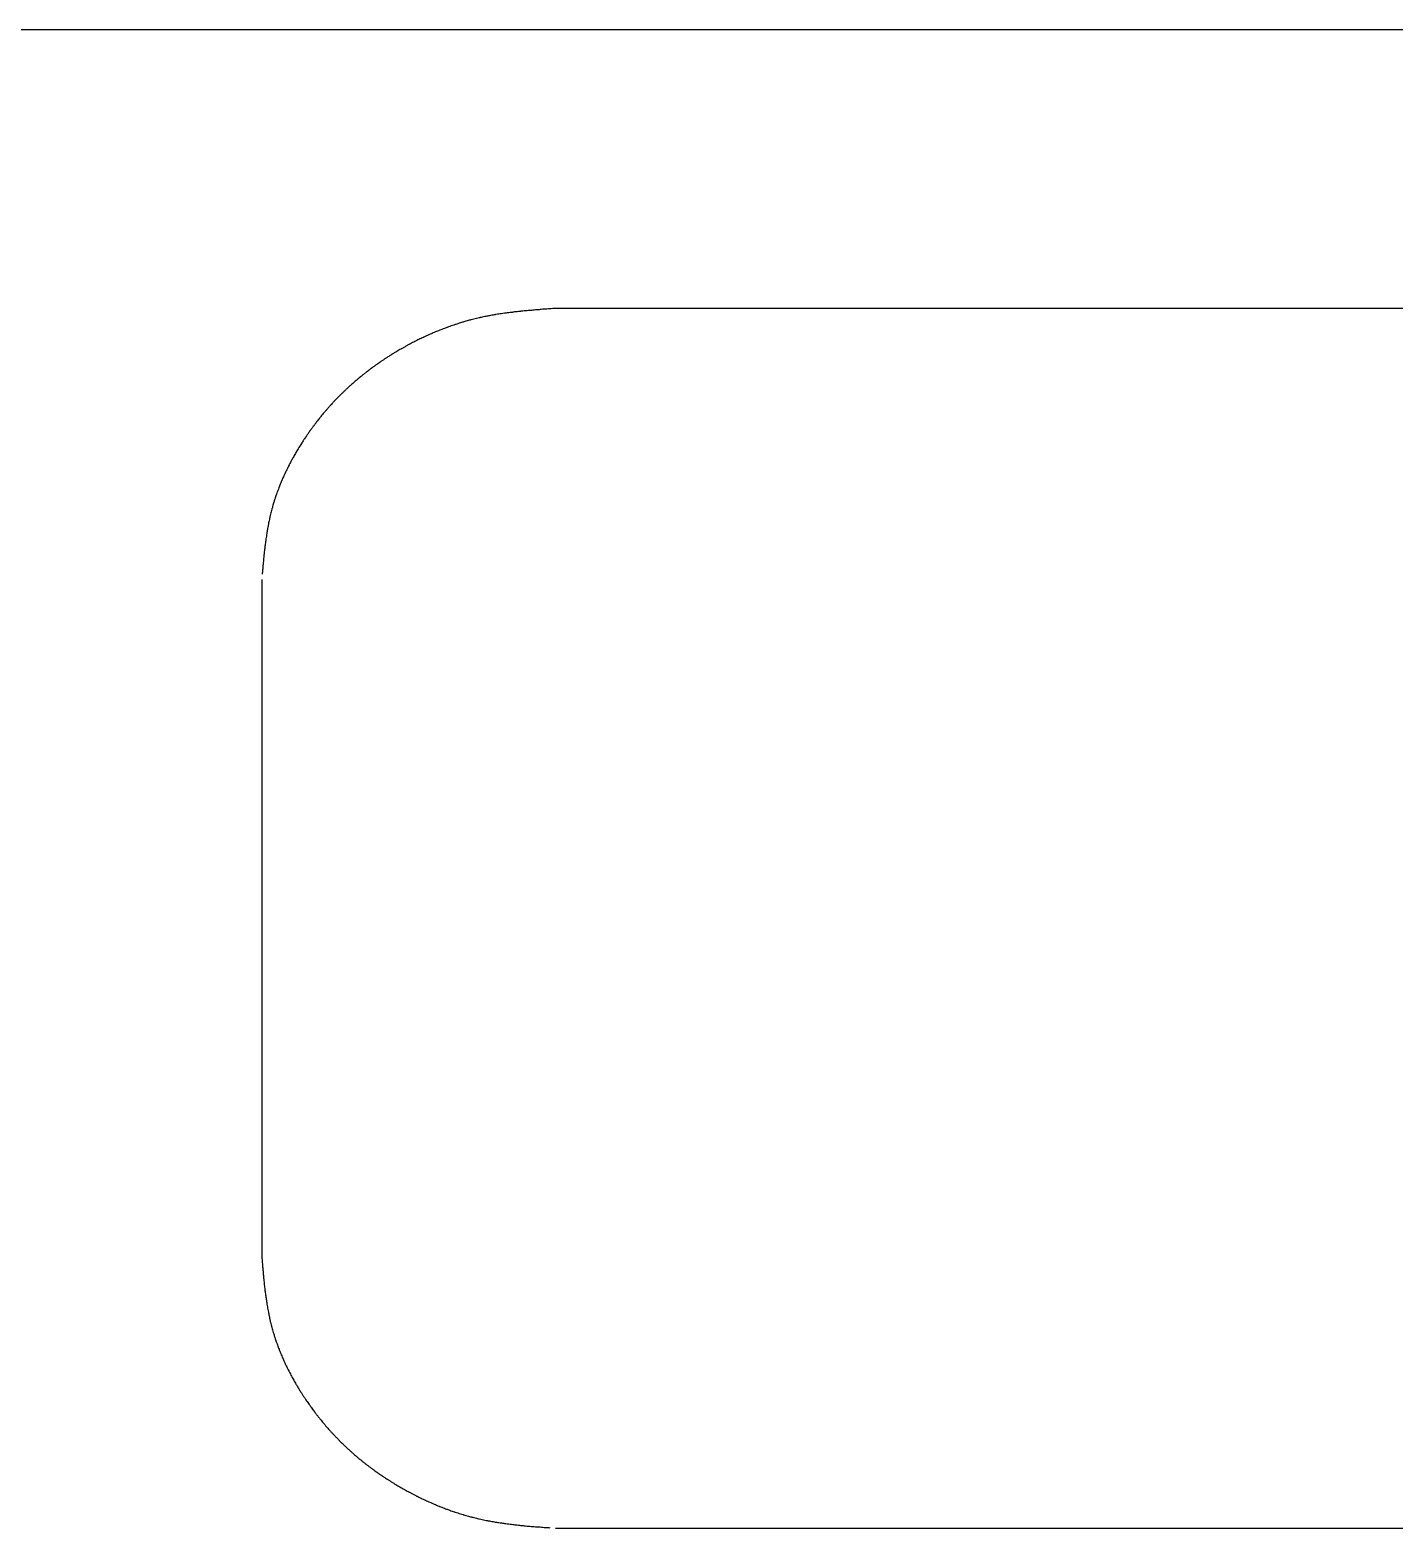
# Model space of a CAD drawing. Extents: x -49 to 228, y 26 to 250.
# Drawn here: x 54.92 to 63.08, y 211.93 to 220.89 of the extents above; entities that cross this region are included whole.
import ezdxf

# ---------------------------------------------------------------- set-up
doc = ezdxf.new("R2010")
doc.units = 0
doc.layers.add('Ebene_1', color=7, linetype='CONTINUOUS')

msp = doc.modelspace()

# ---------------------------------------------------------------- linework, layer by layer
at = {"layer": 'Ebene_1', "color": 1}
for p, q in [((84.568131, 220.890345), (-45.431871, 220.890345)), ((68.235833, 219.224131), (58.064432, 219.224131)), ((56.306834, 217.602923), (56.306834, 213.548025)), ((58.064432, 211.926843), (68.23583, 211.926843))]:
    msp.add_line(p, q, dxfattribs=at)
for points in [[(57.57563, 219.160464), (57.570187, 219.159055), (57.564764, 219.157571), (57.559329, 219.156133)], [(57.591931, 219.164502), (57.586487, 219.163195), (57.581049, 219.161867), (57.57563, 219.160464)], [(57.608229, 219.168304), (57.602785, 219.167084), (57.597355, 219.165804), (57.591931, 219.164502)], [(57.613143, 219.169392), (57.611504, 219.169032), (57.609866, 219.168671), (57.608229, 219.168304)], [(57.625411, 219.172067), (57.621322, 219.171175), (57.617231, 219.170289), (57.613143, 219.169392)], [(57.641331, 219.175447), (57.636011, 219.174388), (57.630712, 219.173222), (57.625411, 219.172067)], [(57.653703, 219.177799), (57.649578, 219.177023), (57.645448, 219.176267), (57.641331, 219.175447)], [(57.662337, 219.179446), (57.65946, 219.178893), (57.656583, 219.178341), (57.653703, 219.177799)], [(57.674629, 219.181798), (57.670529, 219.181026), (57.666433, 219.180234), (57.662337, 219.179446)], [(57.690714, 219.184718), (57.685346, 219.183778), (57.679984, 219.182806), (57.674629, 219.181798)], [(57.703083, 219.186815), (57.698956, 219.18614), (57.694833, 219.185439), (57.690714, 219.184718)], [(57.70803, 219.187619), (57.706381, 219.187351), (57.704732, 219.187085), (57.703083, 219.186815)], [(57.724804, 219.190313), (57.719206, 219.189465), (57.71362, 219.188528), (57.70803, 219.187619)], [(57.741555, 219.192773), (57.735977, 219.191915), (57.730384, 219.191159), (57.724804, 219.190313)], [(57.75833, 219.195292), (57.75272, 219.194595), (57.747145, 219.193633), (57.741555, 219.192773)], [(57.763336, 219.19587), (57.761667, 219.195682), (57.759997, 219.195498), (57.75833, 219.195292)], [(57.775853, 219.197448), (57.77169, 219.196841), (57.767515, 219.196341), (57.763336, 219.19587)], [(57.79213, 219.19979), (57.786683, 219.199211), (57.781279, 219.198239), (57.775853, 219.197448)], [(57.804645, 219.200818), (57.800475, 219.200445), (57.79629, 219.200232), (57.79213, 219.19979)], [(57.813408, 219.201847), (57.810497, 219.201423), (57.807575, 219.201081), (57.804645, 219.200818)], [(57.825931, 219.203758), (57.821744, 219.203235), (57.817587, 219.202456), (57.813408, 219.201847)], [(57.842272, 219.205189), (57.836826, 219.204682), (57.831353, 219.204435), (57.825931, 219.203758)], [(57.854816, 219.206737), (57.850647, 219.206125), (57.846468, 219.205579), (57.842272, 219.205189)], [(57.859829, 219.207462), (57.858156, 219.207239), (57.856487, 219.206983), (57.854816, 219.206737)], [(57.876827, 219.208932), (57.871146, 219.208594), (57.865465, 219.208215), (57.859829, 219.207462)], [(57.893824, 219.210226), (57.888179, 219.209567), (57.882503, 219.20927), (57.876827, 219.208932)], [(57.910831, 219.212225), (57.905136, 219.211915), (57.899496, 219.210888), (57.893824, 219.210226)], [(57.915873, 219.212392), (57.914191, 219.212345), (57.912509, 219.212316), (57.910831, 219.212225)], [(57.928493, 219.213205), (57.924301, 219.212734), (57.920089, 219.212508), (57.915873, 219.212392)], [(57.94493, 219.215135), (57.939431, 219.214857), (57.933979, 219.213821), (57.928493, 219.213205)], [(57.957531, 219.215233), (57.95333, 219.215119), (57.949117, 219.215346), (57.94493, 219.215135)], [(57.966372, 219.215919), (57.963437, 219.215564), (57.960487, 219.215314), (57.957531, 219.215233)], [(57.97903, 219.217781), (57.97481, 219.217163), (57.970606, 219.216432), (57.966372, 219.215919)], [(57.995464, 219.219643), (57.989968, 219.219192), (57.984485, 219.218581), (57.97903, 219.217781)], [(58.008086, 219.220329), (58.003873, 219.220239), (57.999665, 219.219988), (57.995464, 219.219643)], [(58.013129, 219.220427), (58.011449, 219.220376), (58.009767, 219.220365), (58.008086, 219.220329)], [(58.030233, 219.221858), (58.024539, 219.22125), (58.018845, 219.220602), (58.013129, 219.220427)], [(58.047335, 219.223406), (58.041625, 219.223033), (58.035929, 219.222466), (58.030233, 219.221858)], [(58.064432, 219.224131), (58.058728, 219.223954), (58.053025, 219.223777), (58.047335, 219.223406)], [(57.32203, 219.073054), (57.316939, 219.070806), (57.31183, 219.068601), (57.30674, 219.066351)], [(57.326596, 219.075073), (57.325073, 219.074402), (57.323552, 219.073726), (57.32203, 219.073054)], [(57.338028, 219.080032), (57.334211, 219.078393), (57.330397, 219.076748), (57.326596, 219.075073)], [(57.35293, 219.086283), (57.347934, 219.084271), (57.342978, 219.082156), (57.338028, 219.080032)], [(57.364408, 219.090801), (57.360582, 219.089295), (57.356744, 219.087819), (57.35293, 219.086283)], [(57.37247, 219.094025), (57.369788, 219.092936), (57.367101, 219.091861), (57.364408, 219.090801)], [(57.38403, 219.098719), (57.380166, 219.097181), (57.376323, 219.095589), (57.37247, 219.094025)], [(57.399105, 219.10451), (57.394068, 219.102609), (57.389031, 219.100709), (57.38403, 219.098719)], [(57.410757, 219.108891), (57.40687, 219.107441), (57.402988, 219.105975), (57.399105, 219.10451)], [(57.41543, 219.110625), (57.413871, 219.110049), (57.412314, 219.109471), (57.410757, 219.108891)], [(57.431189, 219.116358), (57.425925, 219.114477), (57.420673, 219.112562), (57.41543, 219.110625)], [(57.447038, 219.121914), (57.441745, 219.120091), (57.436461, 219.118241), (57.431189, 219.116358)], [(57.462931, 219.127293), (57.457623, 219.12553), (57.452326, 219.123735), (57.447038, 219.121914)], [(57.467644, 219.128851), (57.466072, 219.128334), (57.464501, 219.127815), (57.462931, 219.127293)], [(57.479447, 219.132703), (57.475509, 219.13143), (57.471575, 219.130146), (57.467644, 219.128851)], [(57.494831, 219.137612), (57.489697, 219.135993), (57.484569, 219.134358), (57.479447, 219.132703)], [(57.506749, 219.141326), (57.502771, 219.140105), (57.4988, 219.138863), (57.494831, 219.137612)], [(57.515096, 219.143865), (57.512312, 219.143024), (57.509529, 219.14218), (57.506749, 219.141326)], [(57.527031, 219.147402), (57.523042, 219.14626), (57.519068, 219.145065), (57.515096, 219.143865)], [(57.542563, 219.151665), (57.537378, 219.150271), (57.532192, 219.14888), (57.527031, 219.147402)], [(57.554534, 219.154869), (57.550541, 219.153814), (57.546552, 219.152738), (57.542563, 219.151665)], [(57.559329, 219.156133), (57.557731, 219.15571), (57.556132, 219.155291), (57.554534, 219.154869)], [(57.138437, 218.980655), (57.134862, 218.978615), (57.131293, 218.976562), (57.127723, 218.974511)], [(57.14273, 218.983095), (57.141297, 218.982284), (57.139867, 218.981471), (57.138437, 218.980655)], [(57.157339, 218.991288), (57.152463, 218.988568), (57.147588, 218.985846), (57.14273, 218.983095)], [(57.171993, 218.999422), (57.167098, 218.996729), (57.162218, 218.994009), (57.157339, 218.991288)], [(57.186729, 219.007437), (57.181805, 219.004788), (57.176892, 219.002118), (57.171993, 218.999422)], [(57.191093, 219.009779), (57.189638, 219.009), (57.188183, 219.00822), (57.186729, 219.007437)], [(57.202036, 219.015591), (57.198382, 219.013666), (57.194735, 219.011728), (57.191093, 219.009779)], [(57.216331, 219.023048), (57.211558, 219.020577), (57.206791, 219.018095), (57.202036, 219.015591)], [(57.22737, 219.028722), (57.223683, 219.026845), (57.220005, 219.02495), (57.216331, 219.023048)], [(57.235097, 219.032631), (57.232519, 219.031332), (57.229943, 219.030031), (57.22737, 219.028722)], [(57.246131, 219.038129), (57.242435, 219.036332), (57.238766, 219.034482), (57.235097, 219.032631)], [(57.260668, 219.045008), (57.255816, 219.042727), (57.250952, 219.040473), (57.246131, 219.038129)], [(57.271855, 219.0503), (57.268127, 219.048534), (57.264401, 219.046763), (57.260668, 219.045008)], [(57.276331, 219.052417), (57.274838, 219.051712), (57.273346, 219.051007), (57.271855, 219.0503)], [(57.291491, 219.059472), (57.286425, 219.057147), (57.281372, 219.054794), (57.276331, 219.052417)], [(57.30674, 219.066351), (57.30164, 219.064097), (57.296559, 219.061798), (57.291491, 219.059472)], [(57.00125, 218.893617), (56.996855, 218.890551), (56.992473, 218.887466), (56.988131, 218.884327)], [(57.011373, 218.900613), (57.007987, 218.898299), (57.004615, 218.895964), (57.00125, 218.893617)], [(57.01543, 218.903376), (57.014077, 218.902456), (57.012724, 218.901537), (57.011373, 218.900613)], [(57.029168, 218.912683), (57.024579, 218.909595), (57.020004, 218.906487), (57.01543, 218.903376)], [(57.042995, 218.921895), (57.038372, 218.918845), (57.033764, 218.915775), (57.029168, 218.912683)], [(57.05693, 218.930973), (57.052262, 218.927982), (57.047622, 218.924949), (57.042995, 218.921895)], [(57.06111, 218.933639), (57.059716, 218.932752), (57.058322, 218.931864), (57.05693, 218.930973)], [(57.071578, 218.940302), (57.068092, 218.938075), (57.0646, 218.935859), (57.06111, 218.933639)], [(57.08523, 218.948964), (57.080652, 218.946121), (57.07612, 218.943203), (57.071578, 218.940302)], [(57.095814, 218.955432), (57.092281, 218.953284), (57.088742, 218.951146), (57.08523, 218.948964)], [(57.10323, 218.959959), (57.100761, 218.958444), (57.098289, 218.956936), (57.095814, 218.955432)], [(57.113832, 218.966427), (57.11028, 218.964301), (57.106758, 218.962124), (57.10323, 218.959959)], [(57.127723, 218.974511), (57.123077, 218.971842), (57.118429, 218.969178), (57.113832, 218.966427)], [(56.883013, 218.802972), (56.878937, 218.799593), (56.874848, 218.796229), (56.87083, 218.792781)], [(56.892444, 218.810811), (56.8893, 218.808198), (56.886161, 218.805581), (56.883013, 218.802972)], [(56.89623, 218.813948), (56.894965, 218.812906), (56.893704, 218.811859), (56.892444, 218.810811)], [(56.908994, 218.824257), (56.904721, 218.820843), (56.900452, 218.817424), (56.89623, 218.813948)], [(56.921871, 218.834507), (56.917571, 218.8311), (56.91328, 218.827681), (56.908994, 218.824257)], [(56.93483, 218.844639), (56.930476, 218.841305), (56.926169, 218.837912), (56.921871, 218.834507)], [(56.938743, 218.847618), (56.937437, 218.846627), (56.936131, 218.845636), (56.93483, 218.844639)], [(56.948546, 218.855066), (56.945282, 218.852578), (56.942012, 218.850099), (56.938743, 218.847618)], [(56.96133, 218.864747), (56.957036, 218.861564), (56.952797, 218.858307), (56.948546, 218.855066)], [(56.971264, 218.871999), (56.967949, 218.869588), (56.964624, 218.867189), (56.96133, 218.864747)], [(56.978213, 218.877076), (56.9759, 218.875379), (56.973585, 218.873686), (56.971264, 218.871999)], [(56.988131, 218.884327), (56.984811, 218.881928), (56.981515, 218.879498), (56.978213, 218.877076)], [(56.782586, 218.71193), (56.779708, 218.709106), (56.776842, 218.706268), (56.773972, 218.703434)], [(56.786044, 218.715311), (56.78489, 218.714186), (56.783737, 218.713059), (56.782586, 218.71193)], [(56.79779, 218.726641), (56.793862, 218.722878), (56.789942, 218.719107), (56.786044, 218.715311)], [(56.809642, 218.737936), (56.805682, 218.73418), (56.801732, 218.730415), (56.79779, 218.726641)], [(56.821645, 218.749125), (56.817591, 218.745453), (56.813611, 218.741699), (56.809642, 218.737936)], [(56.825231, 218.752348), (56.824034, 218.751275), (56.822836, 218.750204), (56.821645, 218.749125)], [(56.834214, 218.760453), (56.831233, 218.757737), (56.828234, 218.75504), (56.825231, 218.752348)], [(56.845933, 218.771085), (56.841985, 218.767588), (56.838114, 218.764004), (56.834214, 218.760453)], [(56.855181, 218.779121), (56.852092, 218.776449), (56.84899, 218.773793), (56.845933, 218.771085)], [(56.861636, 218.784745), (56.859491, 218.782863), (56.857339, 218.780988), (56.855181, 218.779121)], [(56.87083, 218.792781), (56.867741, 218.79013), (56.864695, 218.78743), (56.861636, 218.784745)], [(56.696441, 218.620302), (56.692887, 218.616246), (56.68935, 218.612175), (56.685847, 218.608075)], [(56.707188, 218.632493), (56.703596, 218.628438), (56.70001, 218.624377), (56.696441, 218.620302)], [(56.718046, 218.644667), (56.714404, 218.64063), (56.710793, 218.636564), (56.707188, 218.632493)], [(56.721305, 218.648264), (56.720216, 218.647067), (56.71913, 218.645868), (56.718046, 218.644667)], [(56.729473, 218.65721), (56.726751, 218.654227), (56.724022, 218.651251), (56.721305, 218.648264)], [(56.740139, 218.668744), (56.736518, 218.664962), (56.733002, 218.661079), (56.729473, 218.65721)], [(56.748583, 218.677378), (56.745768, 218.6745), (56.742923, 218.671651), (56.740139, 218.668744)], [(56.754468, 218.683483), (56.75252, 218.681434), (56.750559, 218.679398), (56.748583, 218.677378)], [(56.76284, 218.692292), (56.760022, 218.689382), (56.757259, 218.686419), (56.754468, 218.683483)], [(56.773972, 218.703434), (56.770236, 218.699745), (56.766492, 218.696063), (56.76284, 218.692292)], [(56.624649, 218.531875), (56.621391, 218.527562), (56.618147, 218.523239), (56.614922, 218.518903)], [(56.627557, 218.535716), (56.626586, 218.534437), (56.625617, 218.533156), (56.624649, 218.531875)], [(56.634863, 218.54532), (56.63243, 218.542117), (56.629989, 218.53892), (56.627557, 218.535716)], [(56.644439, 218.557804), (56.641196, 218.553683), (56.638036, 218.549496), (56.634863, 218.54532)], [(56.651986, 218.567212), (56.649462, 218.564083), (56.646926, 218.560963), (56.644439, 218.557804)], [(56.657275, 218.573797), (56.655517, 218.571598), (56.653754, 218.569403), (56.651986, 218.567212)], [(56.664839, 218.583204), (56.662288, 218.580093), (56.659787, 218.57694), (56.657275, 218.573797)], [(56.674906, 218.595179), (56.671532, 218.591203), (56.668144, 218.587237), (56.664839, 218.583204)], [(56.682711, 218.604391), (56.680107, 218.601322), (56.677511, 218.598247), (56.674906, 218.595179)], [(56.685847, 218.608075), (56.684799, 218.606849), (56.683755, 218.60562), (56.682711, 218.604391)], [(56.565819, 218.44929), (56.563588, 218.445982), (56.561351, 218.442678), (56.559151, 218.43935)], [(56.57051, 218.456266), (56.568949, 218.453939), (56.567385, 218.451613), (56.565819, 218.44929)], [(56.577248, 218.466258), (56.57498, 218.462943), (56.572748, 218.459602), (56.57051, 218.456266)], [(56.586163, 218.479035), (56.583174, 218.474788), (56.580181, 218.470544), (56.577248, 218.466258)], [(56.593073, 218.488848), (56.590766, 218.48558), (56.588466, 218.482307), (56.586163, 218.479035)], [(56.595849, 218.49277), (56.594921, 218.491465), (56.593996, 218.490157), (56.593073, 218.488848)], [(56.605321, 218.505884), (56.602138, 218.501531), (56.598973, 218.497165), (56.595849, 218.49277)], [(56.614922, 218.518903), (56.611703, 218.514576), (56.608503, 218.510237), (56.605321, 218.505884)], [(56.508248, 218.356951), (56.50566, 218.352507), (56.503079, 218.34806), (56.500572, 218.343571)], [(56.51424, 218.36719), (56.512231, 218.363784), (56.510238, 218.360368), (56.508248, 218.356951)], [(56.516659, 218.371273), (56.515851, 218.369913), (56.515044, 218.368552), (56.51424, 218.36719)], [(56.524852, 218.384952), (56.522099, 218.380406), (56.519373, 218.375843), (56.516659, 218.371273)], [(56.533204, 218.398596), (56.530403, 218.394058), (56.527614, 218.389513), (56.524852, 218.384952)], [(56.541662, 218.412152), (56.538814, 218.407651), (56.536003, 218.403127), (56.533204, 218.398596)], [(56.544238, 218.416204), (56.543378, 218.414855), (56.542518, 218.413504), (56.541662, 218.412152)], [(56.550702, 218.426302), (56.548545, 218.422937), (56.546387, 218.419573), (56.544238, 218.416204)], [(56.559151, 218.43935), (56.556294, 218.435027), (56.553498, 218.430664), (56.550702, 218.426302)], [(56.463144, 218.273167), (56.460782, 218.26844), (56.458451, 218.263699), (56.456139, 218.258948)], [(56.470277, 218.287268), (56.467884, 218.282575), (56.465498, 218.277879), (56.463144, 218.273167)], [(56.472448, 218.291512), (56.471722, 218.290098), (56.471, 218.288683), (56.470277, 218.287268)], [(56.477905, 218.302065), (56.476084, 218.298548), (56.474257, 218.295035), (56.472448, 218.291512)], [(56.485068, 218.315658), (56.482607, 218.311166), (56.480261, 218.306613), (56.477905, 218.302065)], [(56.490846, 218.325952), (56.488917, 218.322522), (56.486959, 218.319108), (56.485068, 218.315658)], [(56.494865, 218.333189), (56.493537, 218.33077), (56.492198, 218.328357), (56.490846, 218.325952)], [(56.500572, 218.343571), (56.498647, 218.340123), (56.496766, 218.33665), (56.494865, 218.333189)], [(56.417559, 218.172664), (56.416105, 218.169026), (56.41465, 218.165389), (56.413212, 218.161745)], [(56.423287, 218.186753), (56.421317, 218.182082), (56.419439, 218.177372), (56.417559, 218.172664)], [(56.427952, 218.197532), (56.426387, 218.193943), (56.424809, 218.19036), (56.423287, 218.186753)], [(56.431217, 218.205077), (56.430135, 218.202559), (56.429047, 218.200044), (56.427952, 218.197532)], [(56.435882, 218.215856), (56.434294, 218.212278), (56.432762, 218.208675), (56.431217, 218.205077)], [(56.442281, 218.229783), (56.440119, 218.225154), (56.437953, 218.220526), (56.435882, 218.215856)], [(56.447263, 218.240428), (56.445593, 218.236884), (56.443938, 218.233333), (56.442281, 218.229783)], [(56.44927, 218.24467), (56.448598, 218.243257), (56.447929, 218.241843), (56.447263, 218.240428)], [(56.456139, 218.258948), (56.453828, 218.254199), (56.451536, 218.24944), (56.44927, 218.24467)], [(56.38487, 218.083565), (56.383675, 218.079854), (56.382535, 218.076125), (56.381382, 218.0724)], [(56.389678, 218.09787), (56.388047, 218.093111), (56.386412, 218.088353), (56.38487, 218.083565)], [(56.393451, 218.10886), (56.392186, 218.105199), (56.390933, 218.101534), (56.389678, 218.09787)], [(56.394977, 218.113251), (56.394465, 218.111789), (56.393957, 218.110325), (56.393451, 218.10886)], [(56.400286, 218.128038), (56.398484, 218.123121), (56.396708, 218.118194), (56.394977, 218.113251)], [(56.40579, 218.142748), (56.403916, 218.13786), (56.402088, 218.132954), (56.400286, 218.128038)], [(56.411487, 218.157358), (56.409577, 218.152492), (56.40766, 218.147629), (56.40579, 218.142748)], [(56.413212, 218.161745), (56.412635, 218.160283), (56.412062, 218.15882), (56.411487, 218.157358)], [(56.359284, 217.992775), (56.358047, 217.987681), (56.356848, 217.982579), (56.355686, 217.977467)], [(56.363087, 218.007994), (56.361791, 218.002928), (56.360518, 217.997856), (56.359284, 217.992775)], [(56.36709, 218.023267), (56.365722, 218.018185), (56.364392, 218.013093), (56.363087, 218.007994)], [(56.368312, 218.02777), (56.367902, 218.026269), (56.367494, 218.024768), (56.36709, 218.023267)], [(56.371398, 218.039005), (56.370374, 218.035258), (56.369336, 218.031516), (56.368312, 218.02777)], [(56.375477, 218.053562), (56.374031, 218.048735), (56.372726, 218.043866), (56.371398, 218.039005)], [(56.378947, 218.064621), (56.377779, 218.060938), (56.376586, 218.057262), (56.375477, 218.053562)], [(56.381382, 218.0724), (56.380579, 218.069804), (56.379769, 218.067211), (56.378947, 218.064621)], [(56.342986, 217.915872), (56.342058, 217.910893), (56.341251, 217.905891), (56.340415, 217.900895)], [(56.345219, 217.927212), (56.344468, 217.923434), (56.343692, 217.919659), (56.342986, 217.915872)], [(56.346777, 217.935224), (56.346268, 217.932551), (56.34575, 217.929881), (56.345219, 217.927212)], [(56.348992, 217.946775), (56.348222, 217.942931), (56.347509, 217.939075), (56.346777, 217.935224)], [(56.352151, 217.961553), (56.351068, 217.956633), (56.349982, 217.951714), (56.348992, 217.946775)], [(56.354662, 217.97292), (56.353816, 217.969133), (56.352985, 217.965343), (56.352151, 217.961553)], [(56.355686, 217.977467), (56.355342, 217.975952), (56.355001, 217.974437), (56.354662, 217.97292)], [(56.328496, 217.821877), (56.32781, 217.816874), (56.327106, 217.811874), (56.326477, 217.806864)], [(56.330058, 217.833434), (56.32954, 217.829581), (56.329024, 217.825729), (56.328496, 217.821877)], [(56.330684, 217.838058), (56.330471, 217.836517), (56.330264, 217.834976), (56.330058, 217.833434)], [(56.33296, 217.853662), (56.332175, 217.848464), (56.3314, 217.843265), (56.330684, 217.838058)], [(56.335312, 217.869259), (56.334539, 217.864058), (56.333744, 217.858861), (56.33296, 217.853662)], [(56.337695, 217.884863), (56.336839, 217.879672), (56.336086, 217.874463), (56.335312, 217.869259)], [(56.338467, 217.889434), (56.338206, 217.887911), (56.337946, 217.886388), (56.337695, 217.884863)], [(56.340415, 217.900895), (56.339776, 217.897073), (56.33912, 217.893254), (56.338467, 217.889434)], [(56.317905, 217.728457), (56.317402, 217.72322), (56.316887, 217.717983), (56.316403, 217.712744)], [(56.319465, 217.744263), (56.318905, 217.738999), (56.318411, 217.733727), (56.317905, 217.728457)], [(56.31997, 217.74891), (56.3198, 217.747361), (56.31963, 217.745813), (56.319465, 217.744263)], [(56.32121, 217.760511), (56.320811, 217.756642), (56.320393, 217.752776), (56.31997, 217.74891)], [(56.322773, 217.775564), (56.322214, 217.77055), (56.321727, 217.765529), (56.32121, 217.760511)], [(56.324145, 217.787183), (56.323679, 217.783311), (56.323204, 217.779439), (56.322773, 217.775564)], [(56.325105, 217.795297), (56.32479, 217.792592), (56.324469, 217.789887), (56.324145, 217.787183)], [(56.326477, 217.806864), (56.325993, 217.803012), (56.325554, 217.799154), (56.325105, 217.795297)], [(56.310481, 217.645638), (56.310146, 217.64178), (56.309805, 217.637922), (56.309464, 217.634065)], [(56.31118, 217.6538), (56.31095, 217.651079), (56.310717, 217.648358), (56.310481, 217.645638)], [(56.312163, 217.66555), (56.311839, 217.661633), (56.311512, 217.657716), (56.31118, 217.6538)], [(56.313431, 217.680669), (56.312989, 217.675631), (56.312579, 217.67059), (56.312163, 217.66555)], [(56.31451, 217.692367), (56.314132, 217.688469), (56.313772, 217.68457), (56.313431, 217.680669)], [(56.314967, 217.697062), (56.314817, 217.695497), (56.314662, 217.693932), (56.31451, 217.692367)], [(56.316403, 217.712744), (56.315921, 217.707517), (56.315468, 217.702287), (56.314967, 217.697062)], [(56.306834, 213.548025), (56.307273, 213.542757), (56.307712, 213.537489), (56.308154, 213.532222)], [(56.308154, 213.532222), (56.308593, 213.52698), (56.309034, 213.521738), (56.309456, 213.516494)], [(56.309456, 213.516494), (56.30988, 213.511244), (56.310285, 213.505992), (56.310723, 213.500744)], [(56.310723, 213.500744), (56.310853, 213.499198), (56.310985, 213.497652), (56.311117, 213.496107)], [(56.311117, 213.496107), (56.31145, 213.492228), (56.311787, 213.488349), (56.312111, 213.484469)], [(56.312111, 213.484469), (56.312535, 213.479389), (56.312937, 213.474307), (56.313422, 213.469232)], [(56.313422, 213.469232), (56.31379, 213.465373), (56.314206, 213.461519), (56.314588, 213.457662)], [(56.314588, 213.457662), (56.314857, 213.454949), (56.315108, 213.452235), (56.315343, 213.449519)], [(56.315343, 213.449519), (56.315679, 213.445622), (56.315981, 213.441722), (56.316332, 213.437826)], [(56.316332, 213.437826), (56.316789, 213.432749), (56.317329, 213.427679), (56.31784, 213.422607)], [(56.31784, 213.422607), (56.318231, 213.418731), (56.318605, 213.414853), (56.318978, 213.410975)], [(56.318978, 213.410975), (56.319127, 213.40943), (56.319276, 213.407885), (56.319428, 213.40634)], [(56.319428, 213.40634), (56.319942, 213.401126), (56.320498, 213.395915), (56.321061, 213.390705)], [(56.321061, 213.390705), (56.321626, 213.385479), (56.322198, 213.380253), (56.322795, 213.37503)], [(56.322795, 213.37503), (56.323393, 213.369793), (56.324016, 213.364558), (56.32464, 213.359323)], [(56.32464, 213.359323), (56.324824, 213.357781), (56.325008, 213.356238), (56.325193, 213.354695)], [(56.325193, 213.354695), (56.325656, 213.350834), (56.326127, 213.346973), (56.326592, 213.343112)], [(56.326592, 213.343112), (56.327199, 213.338081), (56.327797, 213.333048), (56.32845, 213.328024)], [(56.32845, 213.328024), (56.328952, 213.324166), (56.329486, 213.320314), (56.330024, 213.316461)], [(56.330024, 213.316461), (56.330401, 213.313765), (56.330779, 213.311069), (56.331162, 213.308374)], [(56.331162, 213.308374), (56.33171, 213.304524), (56.332267, 213.300676), (56.332842, 213.29683)], [(56.332842, 213.29683), (56.333589, 213.291827), (56.334367, 213.286829), (56.335142, 213.281831)], [(56.335142, 213.281831), (56.335737, 213.277998), (56.33633, 213.274165), (56.336919, 213.270332)], [(56.336919, 213.270332), (56.337154, 213.268801), (56.337388, 213.26727), (56.337631, 213.265741)], [(56.337631, 213.265741), (56.338456, 213.260547), (56.339378, 213.255369), (56.340291, 213.25019)], [(56.340291, 213.25019), (56.3412, 213.245028), (56.3421, 213.239865), (56.343033, 213.234709)], [(56.343033, 213.234709), (56.343968, 213.229542), (56.344936, 213.224381), (56.345939, 213.219227)], [(56.345939, 213.219227), (56.346234, 213.21771), (56.346533, 213.216193), (56.346833, 213.214677)], [(56.346833, 213.214677), (56.347585, 213.210878), (56.348348, 213.20708), (56.349102, 213.203281)], [(56.349102, 213.203281), (56.350086, 213.198326), (56.351056, 213.193366), (56.35213, 213.18843)], [(56.35213, 213.18843), (56.352956, 213.184633), (56.353844, 213.180849), (56.354718, 213.177063)], [(56.354718, 213.177063), (56.35533, 213.174411), (56.355936, 213.171759), (56.356536, 213.169105)], [(56.356536, 213.169105), (56.357393, 213.165313), (56.358236, 213.161518), (56.359142, 213.157738)], [(56.359142, 213.157738), (56.360321, 213.152812), (56.361606, 213.147911), (56.362886, 213.143008)], [(56.362886, 213.143008), (56.363869, 213.139248), (56.364849, 213.135487), (56.365849, 213.13173)], [(56.365849, 213.13173), (56.366248, 213.13023), (56.36665, 213.128731), (56.367053, 213.127231)], [(56.367053, 213.127231), (56.368406, 213.122197), (56.36977, 213.117166), (56.371178, 213.112147)], [(56.371178, 213.112147), (56.37259, 213.107109), (56.374047, 213.102084), (56.375549, 213.097073)], [(56.375549, 213.097073), (56.377054, 213.092054), (56.378605, 213.087048), (56.38015, 213.082041)], [(56.38015, 213.082041), (56.380608, 213.080555), (56.381067, 213.079068), (56.381529, 213.077582)], [(56.381529, 213.077582), (56.382681, 213.073875), (56.383857, 213.070176), (56.385042, 213.066479)], [(56.385042, 213.066479), (56.386577, 213.061689), (56.388128, 213.056903), (56.389754, 213.052142)], [(56.389754, 213.052142), (56.391007, 213.048475), (56.392306, 213.044823), (56.393596, 213.041169)], [(56.393596, 213.041169), (56.394499, 213.038612), (56.395399, 213.036053), (56.396292, 213.033493)], [(56.396292, 213.033493), (56.397568, 213.029836), (56.398831, 213.026175), (56.400153, 213.022536)], [(56.400153, 213.022536), (56.401878, 213.017783), (56.403702, 213.013066), (56.405527, 213.008351)], [(56.405527, 213.008351), (56.406925, 213.00474), (56.408323, 213.001129), (56.409744, 212.997528)], [(56.409744, 212.997528), (56.41031, 212.996091), (56.410881, 212.994656), (56.41145, 212.99322)], [(56.41145, 212.99322), (56.413402, 212.988297), (56.41534, 212.983368), (56.417318, 212.978455)], [(56.417318, 212.978455), (56.419292, 212.973553), (56.421305, 212.968666), (56.423345, 212.96379)], [(56.423345, 212.96379), (56.425383, 212.958921), (56.427448, 212.954063), (56.429548, 212.94922)], [(56.429548, 212.94922), (56.43017, 212.947783), (56.430796, 212.946347), (56.431425, 212.944912)], [(56.431425, 212.944912), (56.432997, 212.941324), (56.434584, 212.937742), (56.436172, 212.934161)], [(56.436172, 212.934161), (56.438238, 212.929501), (56.440306, 212.924841), (56.442459, 212.920222)], [(56.442459, 212.920222), (56.44411, 212.91668), (56.445811, 212.913162), (56.447492, 212.909634)], [(56.447492, 212.909634), (56.44867, 212.907161), (56.449837, 212.904684), (56.45099, 212.902199)], [(56.45099, 212.902199), (56.452639, 212.898644), (56.454258, 212.895074), (56.455953, 212.89154)], [(56.455953, 212.89154), (56.45816, 212.886939), (56.460495, 212.8824), (56.462809, 212.877851)], [(56.462809, 212.877851), (56.46458, 212.874367), (56.466339, 212.870877), (56.468112, 212.867395)], [(56.468112, 212.867395), (56.468819, 212.866006), (56.469529, 212.864617), (56.47024, 212.86323)], [(56.47024, 212.86323), (56.472674, 212.858483), (56.475125, 212.853745), (56.477606, 212.849022)], [(56.477606, 212.849022), (56.480079, 212.844314), (56.482583, 212.839623), (56.4851, 212.834938)], [(56.4851, 212.834938), (56.487618, 212.830252), (56.490149, 212.825574), (56.49273, 212.820923)], [(56.49273, 212.820923), (56.493499, 212.819539), (56.494271, 212.818156), (56.495045, 212.816774)], [(56.495045, 212.816774), (56.496978, 212.813325), (56.498918, 212.80988), (56.500848, 212.806428)], [(56.500848, 212.806428), (56.503351, 212.801952), (56.505836, 212.797466), (56.50842, 212.793036)], [(56.50842, 212.793036), (56.510412, 212.789621), (56.512462, 212.786239), (56.514492, 212.782846)], [(56.514492, 212.782846), (56.515909, 212.780475), (56.517317, 212.7781), (56.518717, 212.775719)], [(56.518717, 212.775719), (56.520712, 212.772326), (56.522691, 212.768922), (56.524718, 212.765546)], [(56.524718, 212.765546), (56.527368, 212.761132), (56.5301, 212.756766), (56.532829, 212.7524)], [(56.532829, 212.7524), (56.534916, 212.749063), (56.537002, 212.745726), (56.539106, 212.7424)], [(56.539106, 212.7424), (56.539944, 212.741074), (56.540785, 212.739751), (56.541625, 212.738426)], [(56.541625, 212.738426), (56.544519, 212.733861), (56.547397, 212.729286), (56.550315, 212.724736)], [(56.550315, 212.724736), (56.553229, 212.720194), (56.556183, 212.715677), (56.559161, 212.711177)], [(56.559161, 212.711177), (56.562132, 212.706684), (56.565127, 212.702208), (56.568126, 212.697734)], [(56.568126, 212.697734), (56.569017, 212.696404), (56.569909, 212.695074), (56.570803, 212.693746)], [(56.570803, 212.693746), (56.573037, 212.69043), (56.575286, 212.687124), (56.577549, 212.683827)], [(56.577549, 212.683827), (56.580486, 212.679546), (56.583445, 212.675281), (56.586435, 212.671037)], [(56.586435, 212.671037), (56.588742, 212.667762), (56.591068, 212.6645), (56.593393, 212.661238)], [(56.593393, 212.661238), (56.595021, 212.658953), (56.596649, 212.656668), (56.59827, 212.654378)], [(56.59827, 212.654378), (56.600587, 212.651106), (56.602892, 212.647824), (56.605247, 212.644579)], [(56.605247, 212.644579), (56.608294, 212.64038), (56.611426, 212.636242), (56.614544, 212.632094)], [(56.614544, 212.632094), (56.616948, 212.628895), (56.619343, 212.62569), (56.621747, 212.622491)], [(56.621747, 212.622491), (56.62271, 212.621209), (56.623674, 212.619928), (56.624641, 212.618649)], [(56.624641, 212.618649), (56.627902, 212.614333), (56.631189, 212.610036), (56.634501, 212.605758)], [(56.634501, 212.605758), (56.637816, 212.601476), (56.641157, 212.597214), (56.644501, 212.592955)], [(56.644501, 212.592955), (56.647864, 212.588674), (56.65123, 212.584395), (56.654642, 212.580153)], [(56.654642, 212.580153), (56.65565, 212.578899), (56.656662, 212.577648), (56.657675, 212.576399)], [(56.657675, 212.576399), (56.660205, 212.57328), (56.662745, 212.570168), (56.665288, 212.56706)], [(56.665288, 212.56706), (56.668588, 212.563028), (56.671894, 212.559001), (56.675253, 212.555017)], [(56.675253, 212.555017), (56.677854, 212.551933), (56.680487, 212.548874), (56.683107, 212.545806)], [(56.683107, 212.545806), (56.684937, 212.543663), (56.686762, 212.541515), (56.688574, 212.539357)], [(56.688574, 212.539357), (56.691157, 212.536282), (56.693715, 212.533185), (56.69634, 212.530146)], [(56.69634, 212.530146), (56.699746, 212.526203), (56.703263, 212.522356), (56.706763, 212.518495)], [(56.706763, 212.518495), (56.709447, 212.515533), (56.71212, 212.512563), (56.71481, 212.509607)], [(56.71481, 212.509607), (56.715884, 212.508426), (56.716961, 212.507248), (56.718036, 212.506069)], [(56.718036, 212.506069), (56.721714, 212.502037), (56.725381, 212.497995), (56.729078, 212.493981)], [(56.729078, 212.493981), (56.732767, 212.489974), (56.736487, 212.485994), (56.740227, 212.482033)], [(56.740227, 212.482033), (56.743974, 212.478065), (56.747741, 212.474115), (56.751535, 212.470192)], [(56.751535, 212.470192), (56.752652, 212.469037), (56.753771, 212.467885), (56.75489, 212.466733)], [(56.75489, 212.466733), (56.757702, 212.46384), (56.760518, 212.460951), (56.763314, 212.45804)], [(56.763314, 212.45804), (56.766976, 212.454228), (56.770602, 212.450379), (56.774342, 212.446644)], [(56.774342, 212.446644), (56.777192, 212.443797), (56.780108, 212.441016), (56.783005, 212.438217)], [(56.783005, 212.438217), (56.785032, 212.436257), (56.787051, 212.434287), (56.789069, 212.432317)], [(56.789069, 212.432317), (56.791951, 212.429503), (56.794833, 212.426688), (56.797731, 212.423889)], [(56.797731, 212.423889), (56.801514, 212.420237), (56.805325, 212.416612), (56.809149, 212.413003)], [(56.809149, 212.413003), (56.81209, 212.410228), (56.815038, 212.407462), (56.817992, 212.404703)], [(56.817992, 212.404703), (56.819174, 212.403599), (56.820356, 212.402497), (56.821544, 212.4014)], [(56.821544, 212.4014), (56.825574, 212.397678), (56.829662, 212.394018), (56.833752, 212.390362)], [(56.833752, 212.390362), (56.837839, 212.386708), (56.841928, 212.383057), (56.846029, 212.379418)], [(56.846029, 212.379418), (56.850153, 212.375759), (56.854288, 212.372111), (56.858442, 212.368486)], [(56.858442, 212.368486), (56.859668, 212.367416), (56.860896, 212.366348), (56.862125, 212.365282)], [(56.862125, 212.365282), (56.865198, 212.362617), (56.868283, 212.359967), (56.871366, 212.357315)], [(56.871366, 212.357315), (56.875371, 212.353869), (56.879374, 212.35042), (56.883446, 212.347054)], [(56.883446, 212.347054), (56.886562, 212.344478), (56.889718, 212.34195), (56.892857, 212.339401)], [(56.892857, 212.339401), (56.895069, 212.337605), (56.897273, 212.335798), (56.899469, 212.333982)], [(56.899469, 212.333982), (56.902628, 212.33137), (56.90577, 212.328738), (56.908951, 212.326153)], [(56.908951, 212.326153), (56.913062, 212.322812), (56.917236, 212.319551), (56.921406, 212.316285)], [(56.921406, 212.316285), (56.924605, 212.313777), (56.927801, 212.311267), (56.931008, 212.308769)], [(56.931008, 212.308769), (56.932288, 212.307771), (56.933571, 212.306775), (56.934854, 212.30578)], [(56.934854, 212.30578), (56.93925, 212.302372), (56.943655, 212.298975), (56.948089, 212.295618)], [(56.948089, 212.295618), (56.952499, 212.292278), (56.956939, 212.288978), (56.961389, 212.285691)], [(56.961389, 212.285691), (56.965834, 212.282407), (56.97029, 212.279137), (56.974756, 212.275882)], [(56.974756, 212.275882), (56.97608, 212.274917), (56.977405, 212.273953), (56.978731, 212.272991)], [(56.978731, 212.272991), (56.982048, 212.270585), (56.985373, 212.268191), (56.988706, 212.265808)], [(56.988706, 212.265808), (56.99304, 212.262708), (56.997388, 212.259624), (57.001754, 212.256567)], [(57.001754, 212.256567), (57.005128, 212.254204), (57.008514, 212.251858), (57.011906, 212.249521)], [(57.011906, 212.249521), (57.01427, 212.247893), (57.016638, 212.246269), (57.019009, 212.244651)], [(57.019009, 212.244651), (57.022382, 212.242349), (57.025763, 212.240057), (57.029154, 212.237781)], [(57.029154, 212.237781), (57.033587, 212.234808), (57.038039, 212.231862), (57.0425, 212.228933)], [(57.0425, 212.228933), (57.045932, 212.226679), (57.04937, 212.224434), (57.052816, 212.2222)], [(57.052816, 212.2222), (57.054194, 212.221307), (57.055574, 212.220415), (57.056955, 212.219525)], [(57.056955, 212.219525), (57.06163, 212.216511), (57.066318, 212.213519), (57.071016, 212.21054)], [(57.071016, 212.21054), (57.075731, 212.207551), (57.080455, 212.204575), (57.085191, 212.20162)], [(57.085191, 212.20162), (57.089929, 212.198663), (57.09468, 212.195726), (57.099454, 212.192829)], [(57.099454, 212.192829), (57.100874, 212.191967), (57.102296, 212.191109), (57.103719, 212.190252)], [(57.103719, 212.190252), (57.107271, 212.188114), (57.110829, 212.185986), (57.114384, 212.183852)], [(57.114384, 212.183852), (57.118993, 212.181088), (57.123597, 212.178315), (57.128254, 212.175631)], [(57.128254, 212.175631), (57.13182, 212.173576), (57.135416, 212.171574), (57.138998, 212.169546)], [(57.138998, 212.169546), (57.141519, 212.168117), (57.144034, 212.166677), (57.146542, 212.165224)], [(57.146542, 212.165224), (57.150145, 212.163137), (57.153735, 212.161025), (57.157353, 212.158962)], [(57.157353, 212.158962), (57.162026, 212.156298), (57.166746, 212.153715), (57.171466, 212.151133)], [(57.171466, 212.151133), (57.1751, 212.149144), (57.178734, 212.147156), (57.182377, 212.145184)], [(57.182377, 212.145184), (57.183834, 212.144395), (57.185293, 212.143608), (57.186753, 212.142822)], [(57.186753, 212.142822), (57.191657, 212.140184), (57.196568, 212.137559), (57.201495, 212.134964)], [(57.201495, 212.134964), (57.206427, 212.132366), (57.211375, 212.129797), (57.216319, 212.127222)], [(57.216319, 212.127222), (57.221285, 212.124637), (57.226247, 212.122046), (57.231253, 212.11954)], [(57.231253, 212.11954), (57.232725, 212.118803), (57.2342, 212.118074), (57.235675, 212.117344)], [(57.235675, 212.117344), (57.239372, 212.115517), (57.24307, 212.11369), (57.246764, 212.111857)], [(57.246764, 212.111857), (57.251587, 212.109463), (57.256405, 212.107057), (57.261257, 212.104723)], [(57.261257, 212.104723), (57.264975, 212.102934), (57.268714, 212.101187), (57.272447, 212.099431)], [(57.272447, 212.099431), (57.27506, 212.098202), (57.27767, 212.096969), (57.280276, 212.095727)], [(57.280276, 212.095727), (57.283998, 212.093954), (57.287711, 212.092164), (57.291454, 212.090436)], [(57.291454, 212.090436), (57.296333, 212.088183), (57.301262, 212.086037), (57.306184, 212.08388)], [(57.306184, 212.08388), (57.309963, 212.082223), (57.313737, 212.08056), (57.317519, 212.078911)], [(57.317519, 212.078911), (57.319029, 212.078253), (57.320541, 212.077596), (57.322053, 212.076942)], [(57.322053, 212.076942), (57.327181, 212.074722), (57.332318, 212.072524), (57.33746, 212.070337)], [(57.33746, 212.070337), (57.342607, 212.068147), (57.347759, 212.065968), (57.352912, 212.063791)], [(57.352912, 212.063791), (57.358077, 212.061609), (57.363242, 212.059429), (57.368453, 212.057362)], [(57.368453, 212.057362), (57.369992, 212.056752), (57.371535, 212.056152), (57.373078, 212.05555)], [(57.373078, 212.05555), (57.376938, 212.054043), (57.380794, 212.052527), (57.384635, 212.050973)], [(57.384635, 212.050973), (57.389638, 212.048949), (57.394616, 212.046861), (57.399653, 212.044927)], [(57.399653, 212.044927), (57.403532, 212.043438), (57.407446, 212.04204), (57.41135, 212.040615)], [(57.41135, 212.040615), (57.414077, 212.03962), (57.416798, 212.038612), (57.419516, 212.037597)], [(57.419516, 212.037597), (57.423392, 212.03615), (57.427263, 212.034689), (57.431154, 212.033285)], [(57.431154, 212.033285), (57.436211, 212.031461), (57.441303, 212.029735), (57.446393, 212.028003)], [(57.446393, 212.028003), (57.450309, 212.026671), (57.454226, 212.025336), (57.458146, 212.024015)], [(57.458146, 212.024015), (57.459714, 212.023486), (57.461283, 212.02296), (57.462854, 212.022437)], [(57.462854, 212.022437), (57.468178, 212.020666), (57.473516, 212.018939), (57.478861, 212.017234)], [(57.478861, 212.017234), (57.484195, 212.015532), (57.489535, 212.013851), (57.494886, 212.012206)], [(57.494886, 212.012206), (57.500234, 212.010563), (57.505593, 212.008954), (57.510955, 212.007356)], [(57.510955, 212.007356), (57.512538, 212.006884), (57.514121, 212.006414), (57.515705, 212.005945)], [(57.515705, 212.005945), (57.519674, 212.00477), (57.523646, 212.003606), (57.52761, 212.002417)], [(57.52761, 212.002417), (57.532785, 212.000865), (57.537948, 211.999269), (57.543154, 211.997831)], [(57.543154, 211.997831), (57.547139, 211.996731), (57.551149, 211.995725), (57.555153, 211.994695)], [(57.555153, 211.994695), (57.557964, 211.993973), (57.560772, 211.993239), (57.563579, 211.992501)], [(57.563579, 211.992501), (57.567601, 211.991443), (57.571621, 211.990377), (57.575654, 211.989365)], [(57.575654, 211.989365), (57.580871, 211.988055), (57.586111, 211.986835), (57.591349, 211.985611)], [(57.591349, 211.985611), (57.595373, 211.984671), (57.599397, 211.983728), (57.603423, 211.982799)], [(57.603423, 211.982799), (57.605033, 211.982427), (57.606642, 211.982058), (57.608253, 211.981691)], [(57.608253, 211.981691), (57.61376, 211.980438), (57.619274, 211.979216), (57.624791, 211.978006)], [(57.624791, 211.978006), (57.630319, 211.976795), (57.635849, 211.975595), (57.641389, 211.97444)], [(57.641389, 211.97444), (57.646934, 211.973284), (57.652489, 211.972173), (57.658053, 211.971108)], [(57.658053, 211.971108), (57.659692, 211.970795), (57.661333, 211.970485), (57.662974, 211.970177)], [(57.662974, 211.970177), (57.667078, 211.969406), (57.671184, 211.968643), (57.675293, 211.967894)], [(57.675293, 211.967894), (57.680643, 211.966918), (57.685998, 211.965966), (57.691354, 211.965022)], [(57.691354, 211.965022), (57.695474, 211.964297), (57.699596, 211.963577), (57.703721, 211.962877)], [(57.703721, 211.962877), (57.706605, 211.962387), (57.709492, 211.961908), (57.71238, 211.961436)], [(57.71238, 211.961436), (57.716502, 211.960763), (57.720626, 211.960106), (57.724754, 211.959467)], [(57.724754, 211.959467), (57.730142, 211.958632), (57.735535, 211.957828), (57.740933, 211.957056)], [(57.740933, 211.957056), (57.745077, 211.956463), (57.749225, 211.95589), (57.753376, 211.955351)], [(57.753376, 211.955351), (57.755035, 211.955136), (57.756695, 211.954925), (57.758353, 211.954704)], [(57.758353, 211.954704), (57.763995, 211.953952), (57.769619, 211.953069), (57.775257, 211.952284)], [(57.775257, 211.952284), (57.78088, 211.9515), (57.786516, 211.950813), (57.792156, 211.950157)], [(57.792156, 211.950157), (57.797793, 211.949502), (57.803435, 211.948878), (57.809054, 211.948089)], [(57.809054, 211.948089), (57.810726, 211.947855), (57.812395, 211.947606), (57.814066, 211.947364)], [(57.814066, 211.947364), (57.818237, 211.946762), (57.822416, 211.946209), (57.826613, 211.945816)], [(57.826613, 211.945816), (57.832058, 211.945306), (57.837533, 211.945066), (57.842955, 211.944386)], [(57.842955, 211.944386), (57.847142, 211.94386), (57.851297, 211.943071), (57.855481, 211.942494)], [(57.855481, 211.942494), (57.858398, 211.942092), (57.86133, 211.941792), (57.86427, 211.941602)], [(57.86427, 211.941602), (57.868462, 211.941331), (57.87267, 211.941284), (57.876853, 211.940946)], [(57.876853, 211.940946), (57.882321, 211.940504), (57.887746, 211.939566), (57.893203, 211.938946)], [(57.893203, 211.938946), (57.89737, 211.938473), (57.901556, 211.938186), (57.905746, 211.938006)], [(57.905746, 211.938006), (57.907416, 211.937934), (57.909087, 211.937879), (57.910754, 211.93777)], [(57.910754, 211.93777), (57.916467, 211.937398), (57.922128, 211.936389), (57.927824, 211.935791)], [(57.927824, 211.935791), (57.93349, 211.935196), (57.93919, 211.935007), (57.944878, 211.934635)], [(57.944878, 211.934635), (57.950572, 211.934263), (57.956254, 211.933707), (57.961953, 211.933537)], [(57.961953, 211.933537), (57.963641, 211.933487), (57.96533, 211.93347), (57.967019, 211.933439)], [(57.967019, 211.933439), (57.971247, 211.933361), (57.975476, 211.933189), (57.979683, 211.932753)], [(57.979683, 211.932753), (57.985182, 211.932184), (57.990645, 211.931163), (57.996153, 211.930892)], [(57.996153, 211.930892), (58.000342, 211.930686), (58.004557, 211.930914), (58.008759, 211.930794)], [(58.008759, 211.930794), (58.011714, 211.930709), (58.014663, 211.930453), (58.017599, 211.930108)], [(58.017599, 211.930108), (58.021834, 211.92961), (58.026044, 211.928928), (58.030253, 211.928246)]]:
    msp.add_open_spline(points, degree=3, dxfattribs=at)

doc.saveas('drawing.dxf')
